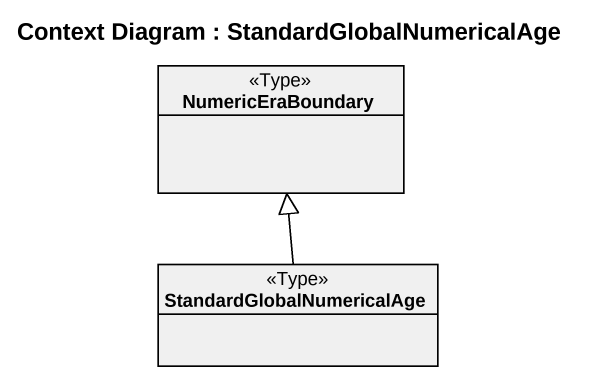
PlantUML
@startuml
title Context Diagram : StandardGlobalNumericalAge
hide circle
hide empty members
class NumericEraBoundary <<Type>> #F0F0F0
class StandardGlobalNumericalAge <<Type>> #F0F0F0
StandardGlobalNumericalAge -up-|> NumericEraBoundary
@enduml
